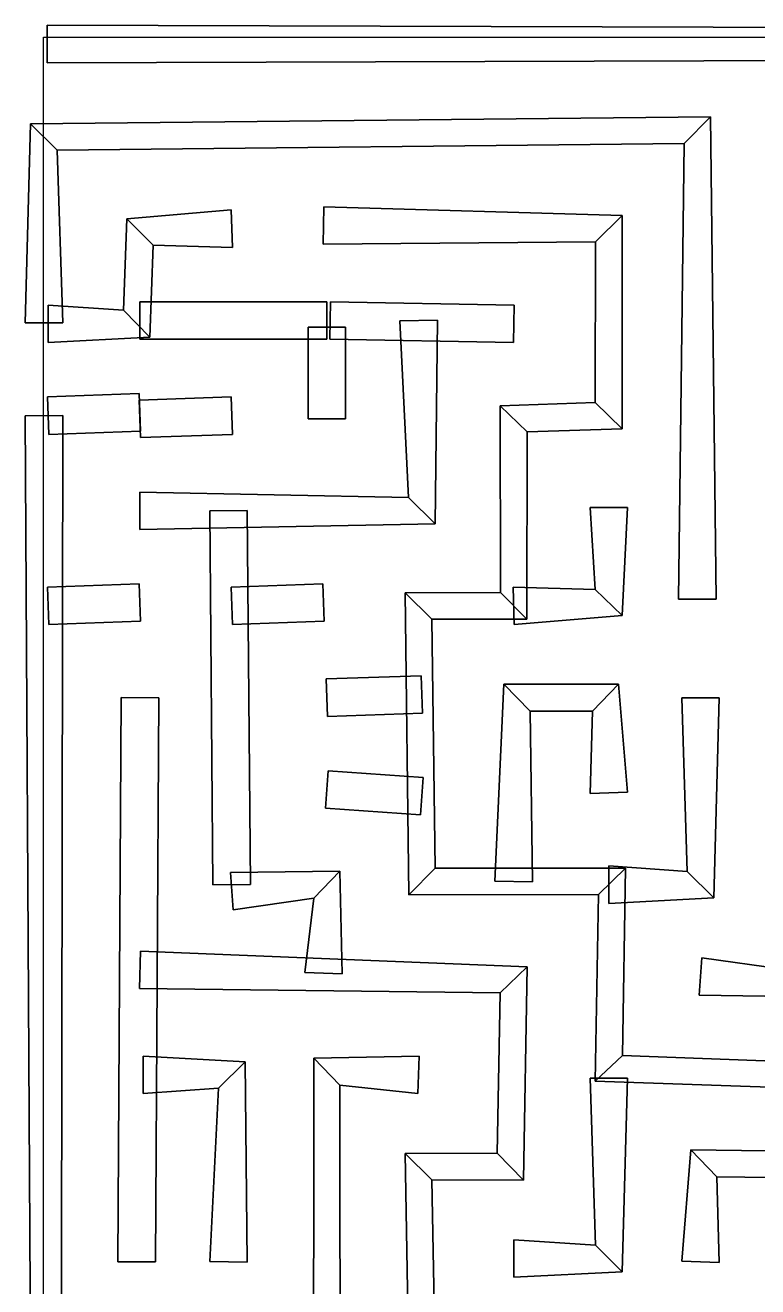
# Model space of a CAD drawing. Header units: metres. Extents: x -10.2 to 10.2, y -10.2 to 10.1.
# Drawn here: x -10.2 to -2.38, y -3.33 to 10.13 of the extents above; entities that cross this region are included whole.
import ezdxf

# ---------------------------------------------------------------- set-up
doc = ezdxf.new("R2010")
doc.units = ezdxf.units.M

msp = doc.modelspace()

# ---------------------------------------------------------------- linework, layer by layer
at = {"layer": 'Sweep.1'}
for points in [[(10.17198, 10.069452, -0.03), (10.17198, 10.069452, 0.37), (-9.962207, 10.128031, 0.37), (-9.962207, 10.128031, -0.03)], [(10.17198, 10.069452, 0.37), (9.889137, 9.78661, 0.37), (-9.962207, 9.728031, 0.37), (-9.962207, 10.128031, 0.37)], [(9.889137, 9.78661, -0.03), (10.17198, 10.069452, -0.03), (-9.962207, 10.128031, -0.03), (-9.962207, 9.728031, -0.03)], [(-9.962207, 9.728031, -0.03), (-9.962207, 10.128031, -0.03), (-9.962207, 10.128031, 0.37)], [(-9.962207, 9.728031, 0.37), (-9.962207, 9.728031, -0.03), (-9.962207, 10.128031, 0.37)], [(-10, 10), (10, 10), (10, -10), (-10, -10)], [(-10, 10), (10, 10), (10, -10), (-10, -10)], [(9.889137, 9.78661, 0.37), (9.889137, 9.78661, -0.03), (-9.962207, 9.728031, -0.03), (-9.962207, 9.728031, 0.37)], [(-10.138515, 9.077643, -0.03), (-10.138515, 9.077643, 0.37), (-10.196383, 6.954748, 0.37), (-10.196383, 6.954748, -0.03)], [(-10.138515, 9.077643, 0.37), (-9.85425, 8.796231, 0.37), (-9.796383, 6.954748, 0.37), (-10.196383, 6.954748, 0.37)], [(-9.85425, 8.796231, -0.03), (-10.138515, 9.077643, -0.03), (-10.196383, 6.954748, -0.03), (-9.796383, 6.954748, -0.03)], [(-2.885036, 9.149402, -0.03), (-2.885036, 9.149402, 0.37), (-10.138515, 9.077643, 0.37), (-10.138515, 9.077643, -0.03)], [(-2.885036, 9.149402, 0.37), (-3.166449, 8.865136, 0.37), (-9.85425, 8.796231, 0.37), (-10.138515, 9.077643, 0.37)], [(-3.166449, 8.865136, -0.03), (-2.885036, 9.149402, -0.03), (-10.138515, 9.077643, -0.03), (-9.85425, 8.796231, -0.03)], [(-2.825742, 4.005173, 0.37), (-3.225743, 4.005173, 0.37), (-3.166449, 8.865136, 0.37), (-2.885036, 9.149402, 0.37)], [(-3.225743, 4.005173, -0.03), (-2.825742, 4.005173, -0.03), (-2.885036, 9.149402, -0.03), (-3.166449, 8.865136, -0.03)], [(-2.825742, 4.005173, -0.03), (-2.825742, 4.005173, 0.37), (-2.885036, 9.149402, 0.37), (-2.885036, 9.149402, -0.03)], [(-3.166449, 8.865136, 0.37), (-3.166449, 8.865136, -0.03), (-9.85425, 8.796231, -0.03), (-9.85425, 8.796231, 0.37)], [(-9.85425, 8.796231, 0.37), (-9.85425, 8.796231, -0.03), (-9.796383, 6.954748, -0.03), (-9.796383, 6.954748, 0.37)], [(-3.225743, 4.005173, 0.37), (-3.225743, 4.005173, -0.03), (-3.166449, 8.865136, -0.03), (-3.166449, 8.865136, 0.37)], [(-7.999996, 8.15775, -0.03), (-7.999996, 8.15775, 0.37), (-9.11371, 8.06432, 0.37), (-9.11371, 8.06432, -0.03)], [(-7.999996, 8.15775, 0.37), (-7.985719, 7.758005, 0.37), (-8.830868, 7.781476, 0.37), (-9.11371, 8.06432, 0.37)], [(-7.985719, 7.758005, -0.03), (-7.999996, 8.15775, -0.03), (-9.11371, 8.06432, -0.03), (-8.830868, 7.781476, -0.03)], [(-7.999996, 8.15775, 0.37), (-7.999996, 8.15775, -0.03), (-7.985719, 7.758005, -0.03)], [(-7.999996, 8.15775, 0.37), (-7.985719, 7.758005, -0.03), (-7.985719, 7.758005, 0.37)], [(-7.015725, 7.79287, 0.37), (-7.011127, 8.192843, 0.37), (-3.827962, 8.098484, 0.37), (-4.112426, 7.817271, 0.37)], [(-7.011127, 8.192843, -0.03), (-7.015725, 7.79287, -0.03), (-4.112426, 7.817271, -0.03), (-3.827962, 8.098484, -0.03)], [(-7.015725, 7.79287, 0.37), (-7.015725, 7.79287, -0.03), (-7.011127, 8.192843, -0.03)], [(-7.015725, 7.79287, 0.37), (-7.011127, 8.192843, -0.03), (-7.011127, 8.192843, 0.37)], [(-7.011127, 8.192843, 0.37), (-7.011127, 8.192843, -0.03), (-3.827962, 8.098484, -0.03), (-3.827962, 8.098484, 0.37)], [(-4.112426, 7.817271, 0.37), (-3.827962, 8.098484, 0.37), (-3.826356, 5.825073, 0.37), (-4.114032, 6.102999, 0.37)], [(-3.827962, 8.098484, -0.03), (-4.112426, 7.817271, -0.03), (-4.114032, 6.102999, -0.03), (-3.826356, 5.825073, -0.03)], [(-3.827962, 8.098484, 0.37), (-3.827962, 8.098484, -0.03), (-3.826356, 5.825073, -0.03), (-3.826356, 5.825073, 0.37)], [(-9.11371, 8.06432, -0.03), (-9.11371, 8.06432, 0.37), (-9.146144, 7.087389, 0.37), (-9.146144, 7.087389, -0.03)], [(-9.11371, 8.06432, 0.37), (-8.830868, 7.781476, 0.37), (-8.868394, 6.799544, 0.37), (-9.146144, 7.087389, 0.37)], [(-8.830868, 7.781476, -0.03), (-9.11371, 8.06432, -0.03), (-9.146144, 7.087389, -0.03), (-8.868394, 6.799544, -0.03)], [(-7.015725, 7.79287, -0.03), (-7.015725, 7.79287, 0.37), (-4.112426, 7.817271, 0.37), (-4.112426, 7.817271, -0.03)], [(-4.112426, 7.817271, -0.03), (-4.112426, 7.817271, 0.37), (-4.114032, 6.102999, 0.37), (-4.114032, 6.102999, -0.03)], [(-8.830868, 7.781476, 0.37), (-8.830868, 7.781476, -0.03), (-8.868394, 6.799544, -0.03), (-8.868394, 6.799544, 0.37)], [(-7.985719, 7.758005, 0.37), (-7.985719, 7.758005, -0.03), (-8.830868, 7.781476, -0.03), (-8.830868, 7.781476, 0.37)], [(-9.146144, 7.087389, -0.03), (-9.146144, 7.087389, 0.37), (-9.95172, 7.143466, 0.37), (-9.95172, 7.143466, -0.03)], [(-9.146144, 7.087389, 0.37), (-8.868394, 6.799544, 0.37), (-9.95172, 6.743467, 0.37), (-9.95172, 7.143466, 0.37)], [(-8.868394, 6.799544, -0.03), (-9.146144, 7.087389, -0.03), (-9.95172, 7.143466, -0.03), (-9.95172, 6.743467, -0.03)], [(-9.95172, 6.743467, -0.03), (-9.95172, 7.143466, -0.03), (-9.95172, 7.143466, 0.37)], [(-9.95172, 6.743467, 0.37), (-9.95172, 6.743467, -0.03), (-9.95172, 7.143466, 0.37)], [(-6.978446, 7.178446, -0.03), (-6.978446, 7.178446, 0.37), (-8.972289, 7.178446, 0.37), (-8.972289, 7.178446, -0.03)], [(-6.978446, 7.178446, 0.37), (-6.978446, 6.778446, 0.37), (-8.972289, 6.778446, 0.37), (-8.972289, 7.178446, 0.37)], [(-6.978446, 6.778446, -0.03), (-6.978446, 7.178446, -0.03), (-8.972289, 7.178446, -0.03), (-8.972289, 6.778446, -0.03)], [(-8.972289, 6.778446, -0.03), (-8.972289, 7.178446, -0.03), (-8.972289, 7.178446, 0.37)], [(-8.972289, 6.778446, 0.37), (-8.972289, 6.778446, -0.03), (-8.972289, 7.178446, 0.37)], [(-6.978446, 7.178446, 0.37), (-6.978446, 7.178446, -0.03), (-6.978446, 6.778446, -0.03)], [(-6.978446, 7.178446, 0.37), (-6.978446, 6.778446, -0.03), (-6.978446, 6.778446, 0.37)], [(-4.981034, 7.143435, 0.37), (-4.988176, 6.743498, 0.37), (-6.947038, 6.778478, 0.37), (-6.939896, 7.178414, 0.37)], [(-4.988176, 6.743498, -0.03), (-4.981034, 7.143435, -0.03), (-6.939896, 7.178414, -0.03), (-6.947038, 6.778478, -0.03)], [(-6.947038, 6.778478, -0.03), (-6.939896, 7.178414, -0.03), (-6.939896, 7.178414, 0.37)], [(-6.947038, 6.778478, 0.37), (-6.947038, 6.778478, -0.03), (-6.939896, 7.178414, 0.37)], [(-4.981034, 7.143435, -0.03), (-4.981034, 7.143435, 0.37), (-6.939896, 7.178414, 0.37), (-6.939896, 7.178414, -0.03)], [(-4.981034, 7.143435, 0.37), (-4.981034, 7.143435, -0.03), (-4.988176, 6.743498, -0.03)], [(-4.981034, 7.143435, 0.37), (-4.988176, 6.743498, -0.03), (-4.988176, 6.743498, 0.37)], [(-9.796383, 6.954748, -0.03), (-10.196383, 6.954748, -0.03), (-10.196383, 6.954748, 0.37)], [(-9.796383, 6.954748, 0.37), (-9.796383, 6.954748, -0.03), (-10.196383, 6.954748, 0.37)], [(-7.178446, 5.929056, -0.03), (-7.178446, 6.908487, -0.03), (-7.178446, 6.908487, 0.37), (-7.178446, 5.929056, 0.37)], [(-7.178446, 5.929056, 0.37), (-7.178446, 6.908487, 0.37), (-6.778447, 6.908487, 0.37), (-6.778447, 5.929056, 0.37)], [(-6.778447, 5.929056, -0.03), (-6.778447, 6.908487, -0.03), (-7.178446, 6.908487, -0.03), (-7.178446, 5.929056, -0.03)], [(-6.778447, 6.908487, -0.03), (-7.178446, 6.908487, -0.03), (-7.178446, 6.908487, 0.37)], [(-6.778447, 6.908487, 0.37), (-6.778447, 6.908487, -0.03), (-7.178446, 6.908487, 0.37)], [(-6.778447, 5.929056, 0.37), (-6.778447, 6.908487, 0.37), (-6.778447, 6.908487, -0.03), (-6.778447, 5.929056, -0.03)], [(-5.821401, 4.809427, 0.37), (-6.106671, 5.089822, 0.37), (-6.198986, 6.974998, 0.37), (-5.799046, 6.981894, 0.37)], [(-6.106671, 5.089822, -0.03), (-5.821401, 4.809427, -0.03), (-5.799046, 6.981894, -0.03), (-6.198986, 6.974998, -0.03)], [(-6.198986, 6.974998, -0.03), (-5.799046, 6.981894, -0.03), (-5.799046, 6.981894, 0.37)], [(-6.198986, 6.974998, 0.37), (-6.198986, 6.974998, -0.03), (-5.799046, 6.981894, 0.37)], [(-6.106671, 5.089822, 0.37), (-6.106671, 5.089822, -0.03), (-6.198986, 6.974998, -0.03), (-6.198986, 6.974998, 0.37)], [(-5.821401, 4.809427, -0.03), (-5.821401, 4.809427, 0.37), (-5.799046, 6.981894, 0.37), (-5.799046, 6.981894, -0.03)], [(-8.868394, 6.799544, 0.37), (-8.868394, 6.799544, -0.03), (-9.95172, 6.743467, -0.03), (-9.95172, 6.743467, 0.37)], [(-6.978446, 6.778446, 0.37), (-6.978446, 6.778446, -0.03), (-8.972289, 6.778446, -0.03), (-8.972289, 6.778446, 0.37)], [(-4.988176, 6.743498, 0.37), (-4.988176, 6.743498, -0.03), (-6.947038, 6.778478, -0.03), (-6.947038, 6.778478, 0.37)], [(-8.979427, 6.198888, -0.03), (-8.979427, 6.198888, 0.37), (-9.958858, 6.163908, 0.37), (-9.958858, 6.163908, -0.03)], [(-8.979427, 6.198888, 0.37), (-8.965151, 5.799143, 0.37), (-9.944582, 5.764163, 0.37), (-9.958858, 6.163908, 0.37)], [(-8.965151, 5.799143, -0.03), (-8.979427, 6.198888, -0.03), (-9.958858, 6.163908, -0.03), (-9.944582, 5.764163, -0.03)], [(-8.979427, 6.198888, 0.37), (-8.979427, 6.198888, -0.03), (-8.965151, 5.799143, -0.03)], [(-8.979427, 6.198888, 0.37), (-8.965151, 5.799143, -0.03), (-8.965151, 5.799143, 0.37)], [(-9.944582, 5.764163, -0.03), (-9.958858, 6.163908, -0.03), (-9.958858, 6.163908, 0.37)], [(-9.944582, 5.764163, 0.37), (-9.944582, 5.764163, -0.03), (-9.958858, 6.163908, 0.37)], [(-7.999996, 6.163908, -0.03), (-7.999996, 6.163908, 0.37), (-8.979427, 6.128928, 0.37), (-8.979427, 6.128928, -0.03)], [(-7.999996, 6.163908, 0.37), (-7.985719, 5.764163, 0.37), (-8.965151, 5.729183, 0.37), (-8.979427, 6.128928, 0.37)], [(-7.985719, 5.764163, -0.03), (-7.999996, 6.163908, -0.03), (-8.979427, 6.128928, -0.03), (-8.965151, 5.729183, -0.03)], [(-8.965151, 5.729183, -0.03), (-8.979427, 6.128928, -0.03), (-8.979427, 6.128928, 0.37)], [(-8.965151, 5.729183, 0.37), (-8.965151, 5.729183, -0.03), (-8.979427, 6.128928, 0.37)], [(-7.999996, 6.163908, 0.37), (-7.999996, 6.163908, -0.03), (-7.985719, 5.764163, -0.03)], [(-7.999996, 6.163908, 0.37), (-7.985719, 5.764163, -0.03), (-7.985719, 5.764163, 0.37)], [(-4.114032, 6.102999, -0.03), (-4.114032, 6.102999, 0.37), (-5.128443, 6.068019, 0.37), (-5.128443, 6.068019, -0.03)], [(-4.114032, 6.102999, 0.37), (-3.826356, 5.825073, 0.37), (-4.840768, 5.790092, 0.37), (-5.128443, 6.068019, 0.37)], [(-3.826356, 5.825073, -0.03), (-4.114032, 6.102999, -0.03), (-5.128443, 6.068019, -0.03), (-4.840768, 5.790092, -0.03)], [(-5.128443, 6.068019, -0.03), (-5.128443, 6.068019, 0.37), (-5.126027, 4.076636, 0.37), (-5.126027, 4.076636, -0.03)], [(-5.128443, 6.068019, 0.37), (-4.840768, 5.790092, 0.37), (-4.843184, 3.793793, 0.37), (-5.126027, 4.076636, 0.37)], [(-4.840768, 5.790092, -0.03), (-5.128443, 6.068019, -0.03), (-5.126027, 4.076636, -0.03), (-4.843184, 3.793793, -0.03)], [(-10.196383, 5.963227, 0.37), (-9.796383, 5.964079, 0.37), (-9.821057, -9.923041, 0.37), (-10.103356, -10.206428, 0.37)], [(-9.796383, 5.964079, -0.03), (-10.196383, 5.963227, -0.03), (-10.103356, -10.206428, -0.03), (-9.821057, -9.923041, -0.03)], [(-10.196383, 5.963227, 0.37), (-10.196383, 5.963227, -0.03), (-9.796383, 5.964079, -0.03)], [(-10.196383, 5.963227, 0.37), (-9.796383, 5.964079, -0.03), (-9.796383, 5.964079, 0.37)], [(-10.196383, 5.963227, -0.03), (-10.196383, 5.963227, 0.37), (-10.103356, -10.206428, 0.37), (-10.103356, -10.206428, -0.03)], [(-9.796383, 5.964079, 0.37), (-9.796383, 5.964079, -0.03), (-9.821057, -9.923041, -0.03), (-9.821057, -9.923041, 0.37)], [(-7.178446, 5.929056, 0.37), (-6.778447, 5.929056, -0.03), (-7.178446, 5.929056, -0.03)], [(-7.178446, 5.929056, 0.37), (-6.778447, 5.929056, 0.37), (-6.778447, 5.929056, -0.03)], [(-8.965151, 5.799143, 0.37), (-8.965151, 5.799143, -0.03), (-9.944582, 5.764163, -0.03), (-9.944582, 5.764163, 0.37)], [(-4.840768, 5.790092, 0.37), (-4.840768, 5.790092, -0.03), (-4.843184, 3.793793, -0.03), (-4.843184, 3.793793, 0.37)], [(-3.826356, 5.825073, 0.37), (-3.826356, 5.825073, -0.03), (-4.840768, 5.790092, -0.03), (-4.840768, 5.790092, 0.37)], [(-7.985719, 5.764163, 0.37), (-7.985719, 5.764163, -0.03), (-8.965151, 5.729183, -0.03), (-8.965151, 5.729183, 0.37)], [(-8.972289, 4.749625, 0.37), (-8.972289, 5.149624, 0.37), (-6.106671, 5.089822, 0.37), (-5.821401, 4.809427, 0.37)], [(-8.972289, 5.149624, 0.37), (-8.972289, 5.149624, -0.03), (-6.106671, 5.089822, -0.03), (-6.106671, 5.089822, 0.37)], [(-8.972289, 5.149624, -0.03), (-8.972289, 4.749625, -0.03), (-5.821401, 4.809427, -0.03), (-6.106671, 5.089822, -0.03)], [(-8.972289, 4.749625, 0.37), (-8.972289, 4.749625, -0.03), (-8.972289, 5.149624, -0.03)], [(-8.972289, 4.749625, 0.37), (-8.972289, 5.149624, -0.03), (-8.972289, 5.149624, 0.37)], [(-4.170194, 4.984604, -0.03), (-4.170194, 4.984604, 0.37), (-4.114032, 4.109157, 0.37), (-4.114032, 4.109157, -0.03)], [(-4.170194, 4.984604, 0.37), (-3.770194, 4.984604, 0.37), (-3.826356, 3.831231, 0.37), (-4.114032, 4.109157, 0.37)], [(-3.770194, 4.984604, -0.03), (-4.170194, 4.984604, -0.03), (-4.114032, 4.109157, -0.03), (-3.826356, 3.831231, -0.03)], [(-4.170194, 4.984604, 0.37), (-4.170194, 4.984604, -0.03), (-3.770194, 4.984604, -0.03)], [(-4.170194, 4.984604, 0.37), (-3.770194, 4.984604, -0.03), (-3.770194, 4.984604, 0.37)], [(-3.770194, 4.984604, 0.37), (-3.770194, 4.984604, -0.03), (-3.826356, 3.831231, -0.03), (-3.826356, 3.831231, 0.37)], [(-7.792865, 0.963696, 0.37), (-8.19285, 0.960187, 0.37), (-8.22783, 4.94787, 0.37), (-7.827846, 4.951379, 0.37)], [(-8.19285, 0.960187, -0.03), (-7.792865, 0.963696, -0.03), (-7.827846, 4.951379, -0.03), (-8.22783, 4.94787, -0.03)], [(-8.22783, 4.94787, -0.03), (-7.827846, 4.951379, -0.03), (-7.827846, 4.951379, 0.37)], [(-8.22783, 4.94787, 0.37), (-8.22783, 4.94787, -0.03), (-7.827846, 4.951379, 0.37)], [(-8.19285, 0.960187, 0.37), (-8.19285, 0.960187, -0.03), (-8.22783, 4.94787, -0.03), (-8.22783, 4.94787, 0.37)], [(-7.792865, 0.963696, -0.03), (-7.792865, 0.963696, 0.37), (-7.827846, 4.951379, 0.37), (-7.827846, 4.951379, -0.03)], [(-8.972289, 4.749625, -0.03), (-8.972289, 4.749625, 0.37), (-5.821401, 4.809427, 0.37), (-5.821401, 4.809427, -0.03)], [(-8.979427, 4.170067, -0.03), (-8.979427, 4.170067, 0.37), (-9.958858, 4.135087, 0.37), (-9.958858, 4.135087, -0.03)], [(-8.979427, 4.170067, 0.37), (-8.965151, 3.770322, 0.37), (-9.944582, 3.735342, 0.37), (-9.958858, 4.135087, 0.37)], [(-8.965151, 3.770322, -0.03), (-8.979427, 4.170067, -0.03), (-9.958858, 4.135087, -0.03), (-9.944582, 3.735342, -0.03)], [(-9.944582, 3.735342, -0.03), (-9.958858, 4.135087, -0.03), (-9.958858, 4.135087, 0.37)], [(-9.944582, 3.735342, 0.37), (-9.944582, 3.735342, -0.03), (-9.958858, 4.135087, 0.37)], [(-8.979427, 4.170067, 0.37), (-8.979427, 4.170067, -0.03), (-8.965151, 3.770322, -0.03)], [(-8.979427, 4.170067, 0.37), (-8.965151, 3.770322, -0.03), (-8.965151, 3.770322, 0.37)], [(-7.020565, 4.170067, -0.03), (-7.020565, 4.170067, 0.37), (-7.999996, 4.135087, 0.37), (-7.999996, 4.135087, -0.03)], [(-7.020565, 4.170067, 0.37), (-7.006288, 3.770322, 0.37), (-7.985719, 3.735342, 0.37), (-7.999996, 4.135087, 0.37)], [(-7.006288, 3.770322, -0.03), (-7.020565, 4.170067, -0.03), (-7.999996, 4.135087, -0.03), (-7.985719, 3.735342, -0.03)], [(-7.985719, 3.735342, -0.03), (-7.999996, 4.135087, -0.03), (-7.999996, 4.135087, 0.37)], [(-7.985719, 3.735342, 0.37), (-7.985719, 3.735342, -0.03), (-7.999996, 4.135087, 0.37)], [(-7.020565, 4.170067, 0.37), (-7.020565, 4.170067, -0.03), (-7.006288, 3.770322, -0.03)], [(-7.020565, 4.170067, 0.37), (-7.006288, 3.770322, -0.03), (-7.006288, 3.770322, 0.37)], [(-5.126027, 4.076636, -0.03), (-5.126027, 4.076636, 0.37), (-6.141276, 4.075791, 0.37), (-6.141276, 4.075791, -0.03)], [(-5.126027, 4.076636, 0.37), (-4.843184, 3.793793, 0.37), (-5.856755, 3.794637, 0.37), (-6.141276, 4.075791, 0.37)], [(-4.843184, 3.793793, -0.03), (-5.126027, 4.076636, -0.03), (-6.141276, 4.075791, -0.03), (-5.856755, 3.794637, -0.03)], [(-6.141276, 4.075791, -0.03), (-6.141276, 4.075791, 0.37), (-6.104613, 0.85466, 0.37), (-6.104613, 0.85466, -0.03)], [(-6.141276, 4.075791, 0.37), (-5.856755, 3.794637, 0.37), (-5.823459, 1.139181, 0.37), (-6.104613, 0.85466, 0.37)], [(-5.856755, 3.794637, -0.03), (-6.141276, 4.075791, -0.03), (-6.104613, 0.85466, -0.03), (-5.823459, 1.139181, -0.03)], [(-4.114032, 4.109157, -0.03), (-4.114032, 4.109157, 0.37), (-4.991498, 4.135096, 0.37), (-4.991498, 4.135096, -0.03)], [(-4.114032, 4.109157, 0.37), (-3.826356, 3.831231, 0.37), (-4.977713, 3.735333, 0.37), (-4.991498, 4.135096, 0.37)], [(-3.826356, 3.831231, -0.03), (-4.114032, 4.109157, -0.03), (-4.991498, 4.135096, -0.03), (-4.977713, 3.735333, -0.03)], [(-4.977713, 3.735333, -0.03), (-4.991498, 4.135096, -0.03), (-4.991498, 4.135096, 0.37)], [(-4.977713, 3.735333, 0.37), (-4.977713, 3.735333, -0.03), (-4.991498, 4.135096, 0.37)], [(-2.825742, 4.005173, 0.37), (-2.825742, 4.005173, -0.03), (-3.225743, 4.005173, -0.03)], [(-2.825742, 4.005173, 0.37), (-3.225743, 4.005173, -0.03), (-3.225743, 4.005173, 0.37)], [(-8.965151, 3.770322, 0.37), (-8.965151, 3.770322, -0.03), (-9.944582, 3.735342, -0.03), (-9.944582, 3.735342, 0.37)], [(-7.006288, 3.770322, 0.37), (-7.006288, 3.770322, -0.03), (-7.985719, 3.735342, -0.03), (-7.985719, 3.735342, 0.37)], [(-5.856755, 3.794637, 0.37), (-5.856755, 3.794637, -0.03), (-5.823459, 1.139181, -0.03), (-5.823459, 1.139181, 0.37)], [(-4.843184, 3.793793, 0.37), (-4.843184, 3.793793, -0.03), (-5.856755, 3.794637, -0.03), (-5.856755, 3.794637, 0.37)], [(-3.826356, 3.831231, 0.37), (-3.826356, 3.831231, -0.03), (-4.977713, 3.735333, -0.03), (-4.977713, 3.735333, 0.37)], [(-6.971554, 2.755902, 0.37), (-6.985339, 3.155664, 0.37), (-5.970929, 3.190644, 0.37), (-5.957143, 2.790882, 0.37)], [(-6.985339, 3.155664, 0.37), (-6.985339, 3.155664, -0.03), (-5.970929, 3.190644, -0.03), (-5.970929, 3.190644, 0.37)], [(-6.985339, 3.155664, -0.03), (-6.971554, 2.755902, -0.03), (-5.957143, 2.790882, -0.03), (-5.970929, 3.190644, -0.03)], [(-6.971554, 2.755902, 0.37), (-6.971554, 2.755902, -0.03), (-6.985339, 3.155664, -0.03)], [(-6.971554, 2.755902, 0.37), (-6.985339, 3.155664, -0.03), (-6.985339, 3.155664, 0.37)], [(-5.970929, 3.190644, -0.03), (-5.957143, 2.790882, -0.03), (-5.957143, 2.790882, 0.37)], [(-5.970929, 3.190644, 0.37), (-5.970929, 3.190644, -0.03), (-5.957143, 2.790882, 0.37)], [(-5.089779, 3.098461, -0.03), (-5.089779, 3.098461, 0.37), (-5.184574, 1.000492, 0.37), (-5.184574, 1.000492, -0.03)], [(-5.089779, 3.098461, 0.37), (-4.809472, 2.813105, 0.37), (-4.784637, 0.99335, 0.37), (-5.184574, 1.000492, 0.37)], [(-4.809472, 2.813105, -0.03), (-5.089779, 3.098461, -0.03), (-5.184574, 1.000492, -0.03), (-4.784637, 0.99335, -0.03)], [(-3.86621, 3.099621, -0.03), (-3.86621, 3.099621, 0.37), (-5.089779, 3.098461, 0.37), (-5.089779, 3.098461, -0.03)], [(-3.86621, 3.099621, 0.37), (-4.144137, 2.811946, 0.37), (-4.809472, 2.813105, 0.37), (-5.089779, 3.098461, 0.37)], [(-4.144137, 2.811946, -0.03), (-3.86621, 3.099621, -0.03), (-5.089779, 3.098461, -0.03), (-4.809472, 2.813105, -0.03)], [(-3.770313, 1.948265, 0.37), (-4.170075, 1.93448, 0.37), (-4.144137, 2.811946, 0.37), (-3.86621, 3.099621, 0.37)], [(-4.170075, 1.93448, -0.03), (-3.770313, 1.948265, -0.03), (-3.86621, 3.099621, -0.03), (-4.144137, 2.811946, -0.03)], [(-3.770313, 1.948265, -0.03), (-3.770313, 1.948265, 0.37), (-3.86621, 3.099621, 0.37), (-3.86621, 3.099621, -0.03)], [(-8.807272, -3.061885, 0.37), (-9.207266, -3.059559, 0.37), (-9.172286, 2.956946, 0.37), (-8.772292, 2.95462, 0.37)], [(-9.207266, -3.059559, 0.37), (-9.207266, -3.059559, -0.03), (-9.172286, 2.956946, -0.03), (-9.172286, 2.956946, 0.37)], [(-9.207266, -3.059559, -0.03), (-8.807272, -3.061885, -0.03), (-8.772292, 2.95462, -0.03), (-9.172286, 2.956946, -0.03)], [(-9.172286, 2.956946, -0.03), (-8.772292, 2.95462, -0.03), (-8.772292, 2.95462, 0.37)], [(-9.172286, 2.956946, 0.37), (-9.172286, 2.956946, -0.03), (-8.772292, 2.95462, 0.37)], [(-8.807272, -3.061885, -0.03), (-8.807272, -3.061885, 0.37), (-8.772292, 2.95462, 0.37), (-8.772292, 2.95462, -0.03)], [(-3.190763, 2.955783, -0.03), (-3.190763, 2.955783, 0.37), (-3.132184, 1.103363, 0.37), (-3.132184, 1.103363, -0.03)], [(-3.190763, 2.955783, 0.37), (-2.790763, 2.955783, 0.37), (-2.849342, 0.82052, 0.37), (-3.132184, 1.103363, 0.37)], [(-2.790763, 2.955783, -0.03), (-3.190763, 2.955783, -0.03), (-3.132184, 1.103363, -0.03), (-2.849342, 0.82052, -0.03)], [(-3.190763, 2.955783, 0.37), (-3.190763, 2.955783, -0.03), (-2.790763, 2.955783, -0.03)], [(-3.190763, 2.955783, 0.37), (-2.790763, 2.955783, -0.03), (-2.790763, 2.955783, 0.37)], [(-2.790763, 2.955783, 0.37), (-2.790763, 2.955783, -0.03), (-2.849342, 0.82052, -0.03), (-2.849342, 0.82052, 0.37)], [(-6.971554, 2.755902, -0.03), (-6.971554, 2.755902, 0.37), (-5.957143, 2.790882, 0.37), (-5.957143, 2.790882, -0.03)], [(-4.809472, 2.813105, 0.37), (-4.809472, 2.813105, -0.03), (-4.784637, 0.99335, -0.03), (-4.784637, 0.99335, 0.37)], [(-4.144137, 2.811946, 0.37), (-4.144137, 2.811946, -0.03), (-4.809472, 2.813105, -0.03), (-4.809472, 2.813105, 0.37)], [(-4.170075, 1.93448, 0.37), (-4.170075, 1.93448, -0.03), (-4.144137, 2.811946, -0.03), (-4.144137, 2.811946, 0.37)], [(-6.992207, 1.776826, 0.37), (-6.964686, 2.175878, 0.37), (-5.950275, 2.105919, 0.37), (-5.977797, 1.706867, 0.37)], [(-6.964686, 2.175878, -0.03), (-6.992207, 1.776826, -0.03), (-5.977797, 1.706867, -0.03), (-5.950275, 2.105919, -0.03)], [(-6.992207, 1.776826, 0.37), (-6.992207, 1.776826, -0.03), (-6.964686, 2.175878, -0.03)], [(-6.992207, 1.776826, 0.37), (-6.964686, 2.175878, -0.03), (-6.964686, 2.175878, 0.37)], [(-6.964686, 2.175878, 0.37), (-6.964686, 2.175878, -0.03), (-5.950275, 2.105919, -0.03), (-5.950275, 2.105919, 0.37)], [(-5.950275, 2.105919, -0.03), (-5.977797, 1.706867, -0.03), (-5.977797, 1.706867, 0.37)], [(-5.950275, 2.105919, 0.37), (-5.950275, 2.105919, -0.03), (-5.977797, 1.706867, 0.37)], [(-3.770313, 1.948265, 0.37), (-3.770313, 1.948265, -0.03), (-4.170075, 1.93448, -0.03)], [(-3.770313, 1.948265, 0.37), (-4.170075, 1.93448, -0.03), (-4.170075, 1.93448, 0.37)], [(-6.992207, 1.776826, -0.03), (-6.992207, 1.776826, 0.37), (-5.977797, 1.706867, 0.37), (-5.977797, 1.706867, -0.03)], [(-6.839294, 1.105596, -0.03), (-6.839294, 1.105596, 0.37), (-8.006618, 1.091508, 0.37), (-8.006618, 1.091508, -0.03)], [(-6.839294, 1.105596, 0.37), (-7.117599, 0.818287, 0.37), (-7.979097, 0.692456, 0.37), (-8.006618, 1.091508, 0.37)], [(-7.117599, 0.818287, -0.03), (-6.839294, 1.105596, -0.03), (-8.006618, 1.091508, -0.03), (-7.979097, 0.692456, -0.03)], [(-7.979097, 0.692456, -0.03), (-8.006618, 1.091508, -0.03), (-8.006618, 1.091508, 0.37)], [(-7.979097, 0.692456, 0.37), (-7.979097, 0.692456, -0.03), (-8.006618, 1.091508, 0.37)], [(-6.813563, 0.010087, 0.37), (-7.213289, 0.024892, 0.37), (-7.117599, 0.818287, 0.37), (-6.839294, 1.105596, 0.37)], [(-7.213289, 0.024892, -0.03), (-6.813563, 0.010087, -0.03), (-6.839294, 1.105596, -0.03), (-7.117599, 0.818287, -0.03)], [(-6.813563, 0.010087, -0.03), (-6.813563, 0.010087, 0.37), (-6.839294, 1.105596, 0.37), (-6.839294, 1.105596, -0.03)], [(-6.104613, 0.85466, 0.37), (-5.823459, 1.139181, 0.37), (-3.792558, 1.137096, 0.37), (-4.07787, 0.856745, 0.37)], [(-5.823459, 1.139181, -0.03), (-6.104613, 0.85466, -0.03), (-4.07787, 0.856745, -0.03), (-3.792558, 1.137096, -0.03)], [(-5.823459, 1.139181, 0.37), (-5.823459, 1.139181, -0.03), (-3.792558, 1.137096, -0.03), (-3.792558, 1.137096, 0.37)], [(-4.07787, 0.856745, 0.37), (-3.792558, 1.137096, 0.37), (-3.825102, -0.859269, 0.37), (-4.115286, -1.134573, 0.37)], [(-3.792558, 1.137096, -0.03), (-4.07787, 0.856745, -0.03), (-4.115286, -1.134573, -0.03), (-3.825102, -0.859269, -0.03)], [(-3.132184, 1.103363, -0.03), (-3.132184, 1.103363, 0.37), (-3.970194, 1.161941, 0.37), (-3.970194, 1.161941, -0.03)], [(-3.132184, 1.103363, 0.37), (-2.849342, 0.82052, 0.37), (-3.970194, 0.761941, 0.37), (-3.970194, 1.161941, 0.37)], [(-2.849342, 0.82052, -0.03), (-3.132184, 1.103363, -0.03), (-3.970194, 1.161941, -0.03), (-3.970194, 0.761941, -0.03)], [(-3.970194, 0.761941, -0.03), (-3.970194, 1.161941, -0.03), (-3.970194, 1.161941, 0.37)], [(-3.970194, 0.761941, 0.37), (-3.970194, 0.761941, -0.03), (-3.970194, 1.161941, 0.37)], [(-3.792558, 1.137096, 0.37), (-3.792558, 1.137096, -0.03), (-3.825102, -0.859269, -0.03), (-3.825102, -0.859269, 0.37)], [(-7.792865, 0.963696, 0.37), (-7.792865, 0.963696, -0.03), (-8.19285, 0.960187, -0.03)], [(-7.792865, 0.963696, 0.37), (-8.19285, 0.960187, -0.03), (-8.19285, 0.960187, 0.37)], [(-4.784637, 0.99335, -0.03), (-5.184574, 1.000492, -0.03), (-5.184574, 1.000492, 0.37)], [(-4.784637, 0.99335, 0.37), (-4.784637, 0.99335, -0.03), (-5.184574, 1.000492, 0.37)], [(-7.117599, 0.818287, 0.37), (-7.117599, 0.818287, -0.03), (-7.979097, 0.692456, -0.03), (-7.979097, 0.692456, 0.37)], [(-7.213289, 0.024892, 0.37), (-7.213289, 0.024892, -0.03), (-7.117599, 0.818287, -0.03), (-7.117599, 0.818287, 0.37)], [(-6.104613, 0.85466, -0.03), (-6.104613, 0.85466, 0.37), (-4.07787, 0.856745, 0.37), (-4.07787, 0.856745, -0.03)], [(-4.07787, 0.856745, -0.03), (-4.07787, 0.856745, 0.37), (-4.115286, -1.134573, 0.37), (-4.115286, -1.134573, -0.03)], [(-2.849342, 0.82052, 0.37), (-2.849342, 0.82052, -0.03), (-3.970194, 0.761941, -0.03), (-3.970194, 0.761941, 0.37)], [(-4.840117, 0.085817, 0.37), (-5.129093, -0.190757, 0.37), (-8.977551, -0.147461, 0.37), (-8.967028, 0.2524, 0.37)], [(-5.129093, -0.190757, -0.03), (-4.840117, 0.085817, -0.03), (-8.967028, 0.2524, -0.03), (-8.977551, -0.147461, -0.03)], [(-8.977551, -0.147461, -0.03), (-8.967028, 0.2524, -0.03), (-8.967028, 0.2524, 0.37)], [(-8.977551, -0.147461, 0.37), (-8.977551, -0.147461, -0.03), (-8.967028, 0.2524, 0.37)], [(-4.840117, 0.085817, -0.03), (-4.840117, 0.085817, 0.37), (-8.967028, 0.2524, 0.37), (-8.967028, 0.2524, -0.03)], [(-2.112822, 0.058756, 0.37), (-1.839882, -0.233655, 0.37), (-3.004523, -0.217016, 0.37), (-2.977003, 0.182036, 0.37)], [(-1.839882, -0.233655, -0.03), (-2.112822, 0.058756, -0.03), (-2.977003, 0.182036, -0.03), (-3.004523, -0.217016, -0.03)], [(-3.004523, -0.217016, -0.03), (-2.977003, 0.182036, -0.03), (-2.977003, 0.182036, 0.37)], [(-3.004523, -0.217016, 0.37), (-3.004523, -0.217016, -0.03), (-2.977003, 0.182036, 0.37)], [(-2.112822, 0.058756, -0.03), (-2.112822, 0.058756, 0.37), (-2.977003, 0.182036, 0.37), (-2.977003, 0.182036, -0.03)], [(-6.813563, 0.010087, 0.37), (-6.813563, 0.010087, -0.03), (-7.213289, 0.024892, -0.03)], [(-6.813563, 0.010087, 0.37), (-7.213289, 0.024892, -0.03), (-7.213289, 0.024892, 0.37)], [(-4.879409, -2.188968, 0.37), (-5.15976, -1.903655, 0.37), (-5.129093, -0.190757, 0.37), (-4.840117, 0.085817, 0.37)], [(-5.15976, -1.903655, -0.03), (-4.879409, -2.188968, -0.03), (-4.840117, 0.085817, -0.03), (-5.129093, -0.190757, -0.03)], [(-4.879409, -2.188968, -0.03), (-4.879409, -2.188968, 0.37), (-4.840117, 0.085817, 0.37), (-4.840117, 0.085817, -0.03)], [(-5.129093, -0.190757, 0.37), (-5.129093, -0.190757, -0.03), (-8.977551, -0.147461, -0.03), (-8.977551, -0.147461, 0.37)], [(-5.15976, -1.903655, 0.37), (-5.15976, -1.903655, -0.03), (-5.129093, -0.190757, -0.03), (-5.129093, -0.190757, 0.37)], [(-1.839882, -0.233655, 0.37), (-1.839882, -0.233655, -0.03), (-3.004523, -0.217016, -0.03), (-3.004523, -0.217016, 0.37)], [(-7.850201, -0.926705, -0.03), (-7.850201, -0.926705, 0.37), (-8.937308, -0.86688, 0.37), (-8.937308, -0.86688, -0.03)], [(-7.850201, -0.926705, 0.37), (-8.135514, -1.207056, 0.37), (-8.937308, -1.266881, 0.37), (-8.937308, -0.86688, 0.37)], [(-8.135514, -1.207056, -0.03), (-7.850201, -0.926705, -0.03), (-8.937308, -0.86688, -0.03), (-8.937308, -1.266881, -0.03)], [(-8.937308, -1.266881, -0.03), (-8.937308, -0.86688, -0.03), (-8.937308, -0.86688, 0.37)], [(-8.937308, -1.266881, 0.37), (-8.937308, -1.266881, -0.03), (-8.937308, -0.86688, 0.37)], [(-7.827868, -3.06423, 0.37), (-8.227807, -3.057214, 0.37), (-8.135514, -1.207056, 0.37), (-7.850201, -0.926705, 0.37)], [(-8.227807, -3.057214, -0.03), (-7.827868, -3.06423, -0.03), (-7.850201, -0.926705, -0.03), (-8.135514, -1.207056, -0.03)], [(-7.827868, -3.06423, -0.03), (-7.827868, -3.06423, 0.37), (-7.850201, -0.926705, 0.37), (-7.850201, -0.926705, -0.03)], [(-6.835768, -4.879432, 0.37), (-7.121125, -5.159739, 0.37), (-7.117321, -0.887978, 0.37), (-6.839572, -1.175824, 0.37)], [(-7.121125, -5.159739, 0.37), (-7.121125, -5.159739, -0.03), (-7.117321, -0.887978, -0.03), (-7.117321, -0.887978, 0.37)], [(-7.121125, -5.159739, -0.03), (-6.835768, -4.879432, -0.03), (-6.839572, -1.175824, -0.03), (-7.117321, -0.887978, -0.03)], [(-6.839572, -1.175824, 0.37), (-7.117321, -0.887978, 0.37), (-5.991878, -0.867008, 0.37), (-6.006154, -1.266753, 0.37)], [(-7.117321, -0.887978, 0.37), (-7.117321, -0.887978, -0.03), (-5.991878, -0.867008, -0.03), (-5.991878, -0.867008, 0.37)], [(-7.117321, -0.887978, -0.03), (-6.839572, -1.175824, -0.03), (-6.006154, -1.266753, -0.03), (-5.991878, -0.867008, -0.03)], [(-5.991878, -0.867008, -0.03), (-6.006154, -1.266753, -0.03), (-6.006154, -1.266753, 0.37)], [(-5.991878, -0.867008, 0.37), (-5.991878, -0.867008, -0.03), (-6.006154, -1.266753, 0.37)], [(-4.115286, -1.134573, 0.37), (-3.825102, -0.859269, 0.37), (-2.115272, -0.923001, 0.37), (-1.837432, -1.21076, 0.37)], [(-3.825102, -0.859269, -0.03), (-4.115286, -1.134573, -0.03), (-1.837432, -1.21076, -0.03), (-2.115272, -0.923001, -0.03)], [(-3.825102, -0.859269, 0.37), (-3.825102, -0.859269, -0.03), (-2.115272, -0.923001, -0.03), (-2.115272, -0.923001, 0.37)], [(-8.135514, -1.207056, 0.37), (-8.135514, -1.207056, -0.03), (-8.937308, -1.266881, -0.03), (-8.937308, -1.266881, 0.37)], [(-8.227807, -3.057214, 0.37), (-8.227807, -3.057214, -0.03), (-8.135514, -1.207056, -0.03), (-8.135514, -1.207056, 0.37)], [(-6.839572, -1.175824, -0.03), (-6.839572, -1.175824, 0.37), (-6.006154, -1.266753, 0.37), (-6.006154, -1.266753, -0.03)], [(-6.835768, -4.879432, -0.03), (-6.835768, -4.879432, 0.37), (-6.839572, -1.175824, 0.37), (-6.839572, -1.175824, -0.03)], [(-4.111616, -2.884321, -0.03), (-4.170194, -1.10186, -0.03), (-4.170194, -1.10186, 0.37), (-4.111616, -2.884321, 0.37)], [(-4.111616, -2.884321, 0.37), (-4.170194, -1.10186, 0.37), (-3.770194, -1.10186, 0.37), (-3.828773, -3.167164, 0.37)], [(-3.828773, -3.167164, -0.03), (-3.770194, -1.10186, -0.03), (-4.170194, -1.10186, -0.03), (-4.111616, -2.884321, -0.03)], [(-3.770194, -1.10186, -0.03), (-4.170194, -1.10186, 0.37), (-4.170194, -1.10186, -0.03)], [(-3.770194, -1.10186, 0.37), (-3.770194, -1.10186, -0.03), (-4.170194, -1.10186, 0.37)], [(-4.115286, -1.134573, -0.03), (-4.115286, -1.134573, 0.37), (-1.837432, -1.21076, 0.37), (-1.837432, -1.21076, -0.03)], [(-3.828773, -3.167164, 0.37), (-3.770194, -1.10186, 0.37), (-3.770194, -1.10186, -0.03), (-3.828773, -3.167164, -0.03)], [(-3.190652, -3.054059, -0.03), (-3.093981, -1.866759, -0.03), (-3.093981, -1.866759, 0.37), (-3.190652, -3.054059, 0.37)], [(-3.190652, -3.054059, 0.37), (-3.093981, -1.866759, 0.37), (-2.817585, -2.155905, 0.37), (-2.790874, -3.067385, 0.37)], [(-2.790874, -3.067385, -0.03), (-2.817585, -2.155905, -0.03), (-3.093981, -1.866759, -0.03), (-3.190652, -3.054059, -0.03)], [(-3.093981, -1.866759, -0.03), (-0.123097, -1.904061, -0.03), (-0.123097, -1.904061, 0.37), (-3.093981, -1.866759, 0.37)], [(-3.093981, -1.866759, 0.37), (-0.123097, -1.904061, 0.37), (0.158077, -2.188562, 0.37), (-2.817585, -2.155905, 0.37)], [(-2.817585, -2.155905, -0.03), (0.158077, -2.188562, -0.03), (-0.123097, -1.904061, -0.03), (-3.093981, -1.866759, -0.03)], [(-5.856359, -2.186487, 0.37), (-6.141672, -1.906136, 0.37), (-5.15976, -1.903655, 0.37), (-4.879409, -2.188968, 0.37)], [(-6.141672, -1.906136, 0.37), (-6.141672, -1.906136, -0.03), (-5.15976, -1.903655, -0.03), (-5.15976, -1.903655, 0.37)], [(-6.141672, -1.906136, -0.03), (-5.856359, -2.186487, -0.03), (-4.879409, -2.188968, -0.03), (-5.15976, -1.903655, -0.03)], [(-5.824482, -3.896889, 0.37), (-6.10359, -4.183418, 0.37), (-6.141672, -1.906136, 0.37), (-5.856359, -2.186487, 0.37)], [(-6.10359, -4.183418, 0.37), (-6.10359, -4.183418, -0.03), (-6.141672, -1.906136, -0.03), (-6.141672, -1.906136, 0.37)], [(-6.10359, -4.183418, -0.03), (-5.824482, -3.896889, -0.03), (-5.856359, -2.186487, -0.03), (-6.141672, -1.906136, -0.03)], [(-5.856359, -2.186487, -0.03), (-5.856359, -2.186487, 0.37), (-4.879409, -2.188968, 0.37), (-4.879409, -2.188968, -0.03)], [(-5.824482, -3.896889, -0.03), (-5.824482, -3.896889, 0.37), (-5.856359, -2.186487, 0.37), (-5.856359, -2.186487, -0.03)], [(-2.817585, -2.155905, 0.37), (0.158077, -2.188562, 0.37), (0.158077, -2.188562, -0.03), (-2.817585, -2.155905, -0.03)], [(-2.790874, -3.067385, 0.37), (-2.817585, -2.155905, 0.37), (-2.817585, -2.155905, -0.03), (-2.790874, -3.067385, -0.03)], [(-4.984605, -2.825742, -0.03), (-4.111616, -2.884321, -0.03), (-4.111616, -2.884321, 0.37), (-4.984605, -2.825742, 0.37)], [(-4.984605, -2.825742, 0.37), (-4.111616, -2.884321, 0.37), (-3.828773, -3.167164, 0.37), (-4.984605, -3.225743, 0.37)], [(-4.984605, -3.225743, -0.03), (-3.828773, -3.167164, -0.03), (-4.111616, -2.884321, -0.03), (-4.984605, -2.825742, -0.03)], [(-4.984605, -2.825742, 0.37), (-4.984605, -3.225743, -0.03), (-4.984605, -2.825742, -0.03)], [(-4.984605, -2.825742, 0.37), (-4.984605, -3.225743, 0.37), (-4.984605, -3.225743, -0.03)], [(-8.807272, -3.061885, 0.37), (-8.807272, -3.061885, -0.03), (-9.207266, -3.059559, -0.03)], [(-8.807272, -3.061885, 0.37), (-9.207266, -3.059559, -0.03), (-9.207266, -3.059559, 0.37)], [(-7.827868, -3.06423, 0.37), (-7.827868, -3.06423, -0.03), (-8.227807, -3.057214, -0.03)], [(-7.827868, -3.06423, 0.37), (-8.227807, -3.057214, -0.03), (-8.227807, -3.057214, 0.37)], [(-3.190652, -3.054059, 0.37), (-2.790874, -3.067385, -0.03), (-3.190652, -3.054059, -0.03)], [(-3.190652, -3.054059, 0.37), (-2.790874, -3.067385, 0.37), (-2.790874, -3.067385, -0.03)], [(-4.984605, -3.225743, 0.37), (-3.828773, -3.167164, 0.37), (-3.828773, -3.167164, -0.03), (-4.984605, -3.225743, -0.03)]]:
    msp.add_3dface(points, dxfattribs=at)

doc.saveas('drawing.dxf')
